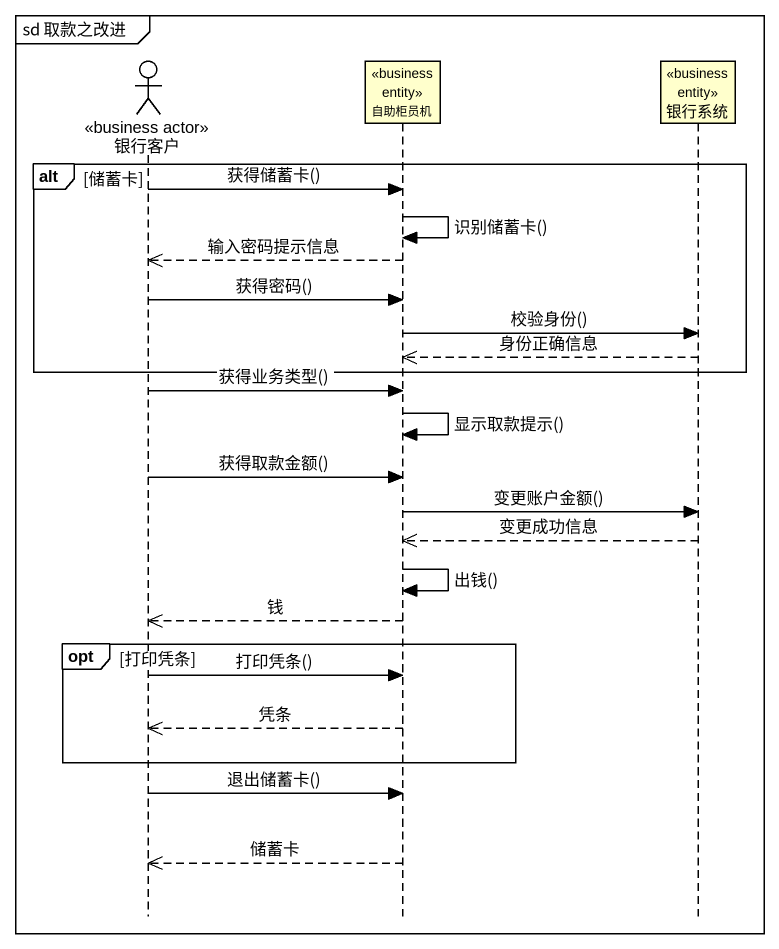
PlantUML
@startuml
mainframe sd 取款之改进
hide footbox
actor 银行客户 <<business actor>>
participant 自助柜员机 <<business entity>>
participant 银行系统 <<business entity>>

alt 储蓄卡
  银行客户 -> 自助柜员机 : 获得储蓄卡()
  自助柜员机 -> 自助柜员机 : 识别储蓄卡()
  自助柜员机 -->> 银行客户 : 输入密码提示信息
  银行客户 -> 自助柜员机 : 获得密码()
  自助柜员机 -> 银行系统 : 校验身份()
  银行系统 -->> 自助柜员机 : 身份正确信息
end
银行客户 -> 自助柜员机 : 获得业务类型()
自助柜员机 -> 自助柜员机 : 显示取款提示()
银行客户 -> 自助柜员机 : 获得取款金额()
自助柜员机 -> 银行系统 : 变更账户金额()
银行系统 -->> 自助柜员机 : 变更成功信息
自助柜员机 -> 自助柜员机 : 出钱()
自助柜员机 -->> 银行客户 : 钱
opt 打印凭条
  银行客户 -> 自助柜员机 : 打印凭条()
  自助柜员机 -->> 银行客户 : 凭条
end
银行客户 -> 自助柜员机 : 退出储蓄卡()
自助柜员机 -->> 银行客户 : 储蓄卡
@enduml
